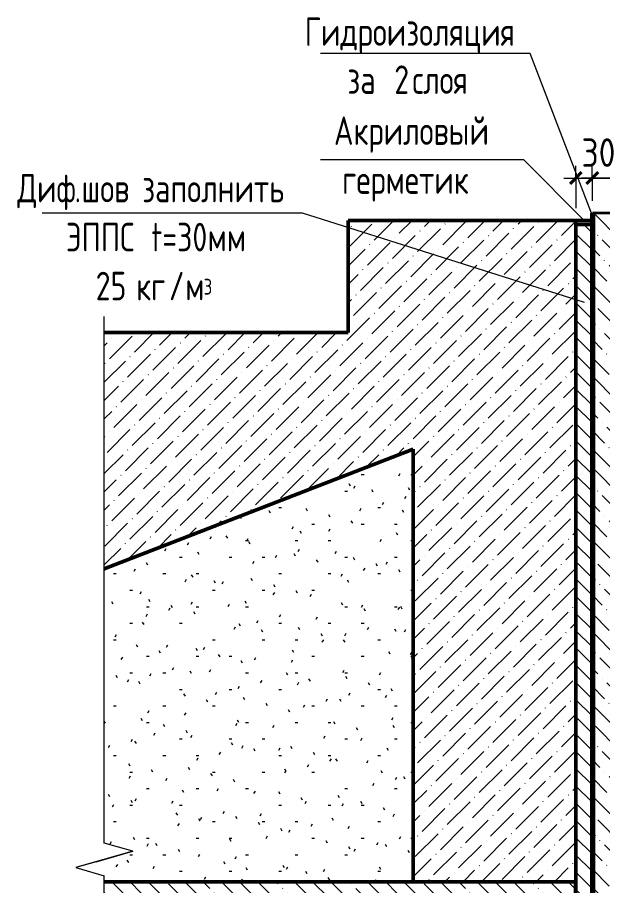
# Model space of a CAD drawing. Header units: millimetres. Extents: x -3846 to -1931, y -1557 to 231.
# Drawn here: x -3846 to -3127, y -837 to 231 of the extents above; entities that cross this region are included whole.
import ezdxf

# ---------------------------------------------------------------- set-up
doc = ezdxf.new("R2010")
doc.units = ezdxf.units.MM
for name, color, linetype, lineweight in [('A-____-____-DIMS', 211, 'Continuous', 9), ('A-____-____-DIMS-10', 211, 'Continuous', 9), ('A-____-NOTE-TEXT', 131, 'Continuous', 20), ('A-DETL-____-OTLN', 90, 'Continuous', 9), ('A-DETL-GENF-OTLN', 92, 'Continuous', 20), ('A-FLOR-____-MCUT', 192, 'Continuous', 50), ('A-FLOR-____-PATT', 8, 'Continuous', 50), ('G-____-____-TEXT', 231, 'Continuous', 9)]:
    doc.layers.add(name, color=color, linetype=linetype, lineweight=lineweight)
doc.styles.add('GOST Common', font='GOST_Common.ttf', dxfattribs={"width": 0.8, "height": 35})
doc.styles.add('GOST Common_1', font='GOST_Common.ttf', dxfattribs={"width": 0.9, "height": 35})
doc.styles.add('GOST Common_2', font='GOST_Common.ttf', dxfattribs={"width": 0.8, "height": 19.425339})
doc.dimstyles.new('ADSK_Основной_3_5_мм', dxfattribs={"dimscale": 304.8, "dimtxt": 0.115486, "dimasz": 0.046391, "dimexe": 0.049213, "dimexo": 0.000161459, "dimgap": 0.009843, "dimtad": 1, "dimdec": 0, "dimlfac": 304.8, "dimdsep": 46, "dimtxsty": 'GOST Common_1', "dimblk1": 'OBLIQUE', "dimblk2": 'OBLIQUE', "dimsah": 1, "dimcen": 0.09, "dimdle": 0.049213, "dimazin": 0, "dimtfac": 1, "dimtdec": 4, "dimtix": 1, "dimtmove": 1, "dimatfit": 3, "dimfxl": 1, "dimtvp": 1, "dimtolj": 1, "dimtzin": 0, "dimlwd": 20, "dimlwe": 20, "dimarcsym": 2})

# ---------------------------------------------------------------- blocks, each defined once
blk = doc.blocks.new('ADSK_ЭУ_Узел_Линии разрыва - Линейный обрыв-1919260-Организация  диф_шва и подпорной стенки лестницы входной группы в осях 5-7_ А _-Б')
at = {"layer": 'A-DETL-GENF-OTLN'}
for p, q in [((-3739.4, -784.5), (-3739.4, -147)), ((-3739.4, -1457.3), (-3739.4, -824.5))]:
    blk.add_line(p, q, dxfattribs=at)
blk = doc.blocks.new('DIMBLOCK1-Организация  диф_шва и подпорной стенки лестницы входной группы в осях 5-7_ А _-Б')
at = {"layer": 'A-____-____-DIMS-10', "lineweight": 20}
for p, q in [((-3139.4, 33), (-3139.4, 48)), ((-3040.9, 33), (-3040.9, 48)), ((-3154.4, 33), (-3025.9, 33)), ((-3139.4, 33), (-3139.4, 5)), ((-2996.7, 33), (-3090.1, 33)), ((-3040.9, 33), (-3040.9, 5)), ((-2805.2, 33), (-2996.7, 33))]:
    blk.add_line(p, q, dxfattribs=at)
at = {"layer": 'A-____-____-DIMS-10', "lineweight": 40}
for p, q in [((-3139.4, 33), (-3146.4, 26)), ((-3139.4, 33), (-3132.3, 40.1)), ((-3040.9, 33), (-3047.9, 26)), ((-3040.9, 33), (-3033.8, 40.1))]:
    blk.add_line(p, q, dxfattribs=at)
at = {"layer": 'A-____-____-DIMS-10', "color": 0, "lineweight": 20, "insert": (-2996.7, 81.8), "char_height": 35, "width": 229.814, "attachment_point": 1, "line_spacing_factor": 1.022761, "style": 'GOST Common_1'}
blk.add_mtext('min=100мм', dxfattribs=at)
blk = doc.blocks.new('_Oblique')
at = {"color": 0, "linetype": 'ByBlock', "lineweight": -2}
blk.add_line((-0.5, -0.5), (0.5, 0.5), dxfattribs=at)
blk = doc.blocks.new('DIMBLOCK2-Организация  диф_шва и подпорной стенки лестницы входной группы в осях 5-7_ А _-Б')
at = {"layer": 'A-____-____-DIMS-10', "lineweight": 20}
for p, q in [((-3159.5, 33), (-3159.5, 48)), ((-3139.4, 33), (-3139.4, 48)), ((-3174.5, 33), (-3124.4, 33)), ((-3159.5, 33), (-3159.5, -4)), ((-3152.7, 33), (-3149.4, 33)), ((-3108.5, 33), (-3152.7, 33)), ((-3139.4, 33), (-3139.4, 5))]:
    blk.add_line(p, q, dxfattribs=at)
at = {"layer": 'A-____-____-DIMS-10', "lineweight": 40}
for p, q in [((-3159.5, 33), (-3166.6, 26)), ((-3159.5, 33), (-3152.5, 40.1)), ((-3139.4, 33), (-3146.4, 26)), ((-3139.4, 33), (-3132.3, 40.1))]:
    blk.add_line(p, q, dxfattribs=at)
at = {"layer": 'A-____-____-DIMS-10', "color": 0, "lineweight": 20, "insert": (-3152.7, 81.8), "char_height": 35, "width": 52.979, "attachment_point": 1, "line_spacing_factor": 1.022761, "style": 'GOST Common_1'}
blk.add_mtext('30\\fGOST Common|b0|i0|c177|p34|;\\W.9;\u200e', dxfattribs=at)

msp = doc.modelspace()

# ---------------------------------------------------------------- hatches: boundary and pattern name
at = {"layer": 'A-DETL-GENF-OTLN', "lineweight": 9}
h = msp.add_hatch(dxfattribs=at)
h.set_pattern_fill('FP_3', style=0, pattern_type=2)
h.set_pattern_definition([(135, (-3199.888, 10356.939), (-30.869454, 8.418813), [39.687, -7.937, 0.33528, -7.602])])
h.paths.add_polyline_path([(-2800.305, -1130), (-2796.5323, -1130), (-2826.9977, -1076.8329), (-2843.734, -1047.355), (-2863.5621, -1011.5586), (-2880.8753, -978.8531), (-2895.6735, -948.8303), (-2899.7465, -939.6247), (-2905.122, -927.8199), (-2906.4242, -924.5326), (-2907.957, -921.0682), (-2911.0884, -912.7577), (-2915.1355, -902.5407), (-2916.3178, -898.8792), (-2917.725, -895.1444), (-2919.9468, -887.6403), (-2922.8421, -878.6737), (-2923.7952, -874.6418), (-2924.9813, -870.6357), (-2927.1648, -860.3885), (-2928.2374, -855.8516), (-2928.8441, -851.488), (-2929.7253, -847.1197), (-2930.3426, -840.7102), (-2931.3175, -833.6989), (-2931.4939, -828.7573), (-2931.9348, -824.1787), (-2931.8889, -817.6894), (-2932.0976, -811.839), (-2931.8062, -806.0197), (-2931.7732, -801.3595), (-2931.2458, -794.8312), (-2930.9953, -789.8303), (-2928.7019, -767.178), (-2925.4651, -737.8173), (-2924.1452, -723.7163), (-2923.2279, -710.003), (-2922.546, -695.5738), (-2922.466, -680.4236), (-2922.819, -663.7251), (-2924.4389, -642.4781), (-2925.4772, -631.2564), (-2928.5203, -611.4897), (-2931.7732, -593.0045), (-2936.9472, -571.3493), (-2941.9261, -551.8143), (-2950.162, -526.2424), (-2957.1721, -505.2343), (-2969.4407, -474.6581), (-2978.2236, -453.192), (-3005.8734, -395.188), (-3040.877, -330.7845), (-3040.877, -10), (-3139.3551, -10), (-3139.3551, -1130), (-2820.4052, -1130)])
h = msp.add_hatch(dxfattribs=at)
h.set_pattern_fill('FP_5', style=0, pattern_type=2)
h.set_pattern_definition([(45, (-3199.888, 10356.939), (8.418813, 30.869454), [39.687, -7.937, 0.33528, -7.602])])
h.paths.add_polyline_path([(-3159.5311, -832), (-3159.5311, -18.9966), (-3439.5311, -18.9966), (-3439.5311, -156.9966), (-3739.3551, -156.9966), (-3739.3551, -447.1429), (-3359.5311, -300.1142), (-3359.5311, -832), (-3160, -832)])
h = msp.add_hatch(dxfattribs=at)
h.set_pattern_fill('FP_7', style=0, pattern_type=2)
h.set_pattern_definition([(135, (-3199.888, 10356.939), (-10.606602, -10.606602), [])])
h.paths.add_polyline_path([(-3140, -1132), (-3140, -23.9966), (-3159.5311, -23.9966), (-3159.5311, -1132), (-3140.5457, -1132)])
h = msp.add_hatch(dxfattribs=at)
h.set_pattern_fill('FP_6', style=0, pattern_type=2)
h.set_pattern_definition([(0, (-3199.888, 10356.94), (81.28, 20.32), [3.353, -57.607, 3.353, -57.607, -325.12]), (0, (-3199.888, 10356.94), (81.28, 20.32), [-121.92, 3.353, -118.567, 3.353, -57.607, -142.24]), (0, (-3199.888, 10356.94), (81.28, 20.32), [-304.8, 3.353, -37.287, 3.353, -98.247]), (120, (-3169.408, 10367.1), (-58.237636, 60.230545), [3.353, -57.607, 3.353, -57.607, -325.12]), (120, (-3169.408, 10367.1), (-58.237636, 60.230545), [-121.92, 3.353, -118.567, 3.353, -57.607, -142.24]), (120, (-3169.408, 10367.1), (-58.237636, 60.230545), [-304.8, 3.353, -37.287, 3.353, -98.247]), (240, (-3159.248, 10407.74), (-23.042364, -80.550545), [3.353, -57.607, 3.353, -382.727]), (240, (-3159.248, 10407.74), (-23.042364, -80.550545), [-64.313, -57.607, 3.353, -118.567, -203.2]), (240, (-3159.248, 10407.74), (-23.042364, -80.550545), [-243.84, 3.353, -57.607, 3.353, -138.887]), (240, (-3159.248, 10407.74), (-23.042364, -80.550545), [-308.153, -37.287, 3.353, -98.247])])
h.paths.add_polyline_path([(-3359.5311, -832), (-3359.5311, -300.1142), (-3739.3551, -447.1429), (-3739.3551, -784.4983), (-3704.3551, -794.4983), (-3729.3551, -801.6411), (-3729.3551, -824.4983), (-3739.3551, -824.4983), (-3739.3551, -832), (-3704.3551, -832)])
at = {"layer": 'A-FLOR-____-PATT', "lineweight": 9}
h = msp.add_hatch(dxfattribs=at)
h.set_pattern_fill('FP_2', color=256, style=0, pattern_type=2)
h.set_pattern_definition([(135, (-3199.888, 10356.94), (-22.45064, -22.45064), []), (135, (-3177.437, 10356.94), (-22.45064, -22.45064), [39.687, -7.937, 0.33528, -7.602])])
h.paths.add_polyline_path([(-3359.5311, -1132), (-3160, -1132), (-3160, -832), (-3739.3551, -832), (-3739.3551, -1132)])

# ---------------------------------------------------------------- linework, layer by layer
at = {"layer": 'A-____-NOTE-TEXT'}
for p, q in [((-3739.3551, -156.9966), (-3739.3551, -136.9966)), ((-3704.3551, -794.4983), (-3739.3551, -784.4983)), ((-3704.3551, -794.4983), (-3774.3551, -814.4983)), ((-3749.3551, -807.3554), (-3704.3551, -794.4983)), ((-3749.3551, -807.3554), (-3774.3551, -814.4983)), ((-3774.3551, -814.4983), (-3739.3551, -824.4983))]:
    msp.add_line(p, q, dxfattribs=at)
at = {"layer": 'A-DETL-____-OTLN'}
for p, q in [((-3215.8584, 186.0845), (-3473.6893, 186.0845)), ((-3139.3551, -13.2132), (-3215.8584, 186.0845)), ((-3223.6893, 55.2496), (-3473.6893, 55.2496)), ((-3149.4431, -18.9966), (-3223.6893, 55.2496)), ((-3495.8047, -10), (-3815.8047, -10)), ((-3149.1072, -119.8102), (-3495.8047, -10))]:
    msp.add_line(p, q, dxfattribs=at)
at = {"layer": 'A-DETL-____-OTLN', "lineweight": 35}
for p, q in [((-3040.877, -10), (-3139.3551, -10)), ((-3139.3551, -10), (-3139.3551, -18.9966)), ((-3139.3551, -23.9966), (-3139.3551, -1130))]:
    msp.add_line(p, q, dxfattribs=at)
at = {"layer": 'A-DETL-____-OTLN', "lineweight": 70}
msp.add_line((-3139.3551, -10), (-3139.3551, -1130), dxfattribs=at)
at = {"layer": 'A-DETL-____-OTLN', "lineweight": 50}
for p, q in [((-3439.5311, -18.9966), (-3439.5311, -156.9966)), ((-3159.5311, -18.9966), (-3439.5311, -18.9966)), ((-3139.3551, -18.9966), (-3159.5311, -18.9966)), ((-3159.5311, -18.9966), (-3159.5311, -23.9966)), ((-3139.3551, -23.9966), (-3139.3551, -18.9966)), ((-3159.5311, -23.9966), (-3159.5311, -1132)), ((-3159.5311, -23.9966), (-3139.3551, -23.9966)), ((-3140, -1132), (-3140, -23.9966)), ((-3439.5311, -156.9966), (-3739.3551, -156.9966)), ((-3739.3551, -447.1429), (-3359.5311, -300.1142)), ((-3359.5311, -300.1142), (-3739.3551, -447.1429)), ((-3359.5311, -300.1142), (-3359.5311, -832)), ((-3359.5311, -832), (-3359.5311, -300.1142)), ((-3739.3551, -832), (-3359.5311, -832)), ((-3359.5311, -832), (-3159.5311, -832))]:
    msp.add_line(p, q, dxfattribs=at)
at = {"layer": 'A-FLOR-____-MCUT'}
for p, q in [((-3160, -832), (-3739.3551, -832)), ((-3160, -1232), (-3160, -832))]:
    msp.add_line(p, q, dxfattribs=at)

# ---------------------------------------------------------------- block references
at = {"layer": 'A-DETL-GENF-OTLN'}
msp.add_blockref('ADSK_ЭУ_Узел_Линии разрыва - Линейный обрыв-1919260-Организация  диф_шва и подпорной стенки лестницы входной группы в осях 5-7_ А _-Б', (0, 0), dxfattribs=at)

# ---------------------------------------------------------------- texts
at = {"layer": 'G-____-____-TEXT', "color": 7, "attachment_point": 1}
for s, insert, char_height, width, style in [('Гидроизоляция', (-3492.9972, 230.5245), 35, 315.5442, 'GOST Common'), (' 2 ', (-3399.8638, 171.4511), 35, 47.4599, 'GOST Common'), ('за', (-3440.6097, 171.4511), 35, 49.38395, 'GOST Common'), ('слоя', (-3360.7055, 171.4511), 35, 92.3544, 'GOST Common'), ('Акриловый', (-3457.0138, 108.7941), 35, 228.3206, 'GOST Common'), ('\\fGOST Common|b0|i0|c204|p34|;\\W.8; ', (-3268.6305, 108.7941), 35, 11.5443, 'GOST Common'), ('Диф', (-3846.2153, 38.1833), 35, 85.29955, 'GOST Common'), ('\\fGOST Common|b0|i0|c204|p34|;\\W.8; ', (-3702.2819, 38.1833), 35, 11.5443, 'GOST Common'), ('заполнить', (-3692.7569, 38.1833), 35, 225.11385, 'GOST Common'), ('\\fGOST Common|b0|i0|c204|p34|;\\W.8; ', (-3507.0194, 38.1833), 35, 1.92405, 'GOST Common'), ('герметик', (-3446.9597, 48.6014), 35, 203.9493, 'GOST Common'), ('шов', (-3767.3694, 38.1833), 35, 78.88605, 'GOST Common'), ('\\fGOST Common|b0|i0|c204|p34|;\\W.8;.', (-3775.8361, 38.1833), 35, 10.2616, 'GOST Common'), ('ЭППС', (-3786.4194, -22.0094), 35, 106.4641, 'GOST Common'), (' t=30', (-3698.5778, -22.0094), 35, 104.54005, 'GOST Common'), ('мм', (-3612.3236, -22.0094), 35, 55.1561, 'GOST Common'), ('25 ', (-3749.9069, -82.2021), 35, 60.2869, 'GOST Common'), ('\\fGOST Common|b0|i0|c204|p34|;\\W.8;/', (-3659.9486, -82.2021), 35, 24.3713, 'GOST Common'), ('кг', (-3700.1653, -82.2021), 35, 48.7426, 'GOST Common'), ('\\fGOST Common|b0|i0|c204|p34|;\\W.8;м', (-3639.8403, -82.2021), 35, 27.57805, 'GOST Common'), ('\\fGOST Common|b0|i0|c204|p34|;\\W.8;3', (-3617.0861, -90.8831), 19.425339, 16.6751, 'GOST Common_2')]:
    msp.add_mtext(s, dxfattribs=dict(at, insert=insert, char_height=char_height, width=width, style=style))

# ---------------------------------------------------------------- dimensions: what is measured, and where the dimension line sits
at = {"layer": 'A-____-____-DIMS', "lineweight": 20}
for base, p1, p2, text, override, picture, middle in [((-3139.3551, 33.0362), (-3159.5311, -18.9966), (-3139.3551, -10), '30\u200e', {"dimpost": '<>', "dimfxl": 22.090932}, 'DIMBLOCK2-Организация  диф_шва и подпорной стенки лестницы входной группы в осях 5-7_ А _-Б', (-3126.1925, 58.4419)), ((-3040.877, 33.0362), (-3139.3551, -10), (-3040.877, -10), 'min=100мм', {"dimpost": '<>', "dimfxl": 98.478097}, 'DIMBLOCK1-Организация  диф_шва и подпорной стенки лестницы входной группы в осях 5-7_ А _-Б', (-2881.7939, 58.4419))]:
    dim = msp.add_linear_dim(base=base, p1=p1, p2=p2, text=text, dimstyle='ADSK_Основной_3_5_мм', override=override, dxfattribs=at)
    dim.commit()
    dim.dimension.update_dxf_attribs({"geometry": picture, "text_midpoint": middle, "dimtype": 160})

doc.saveas('drawing.dxf')
